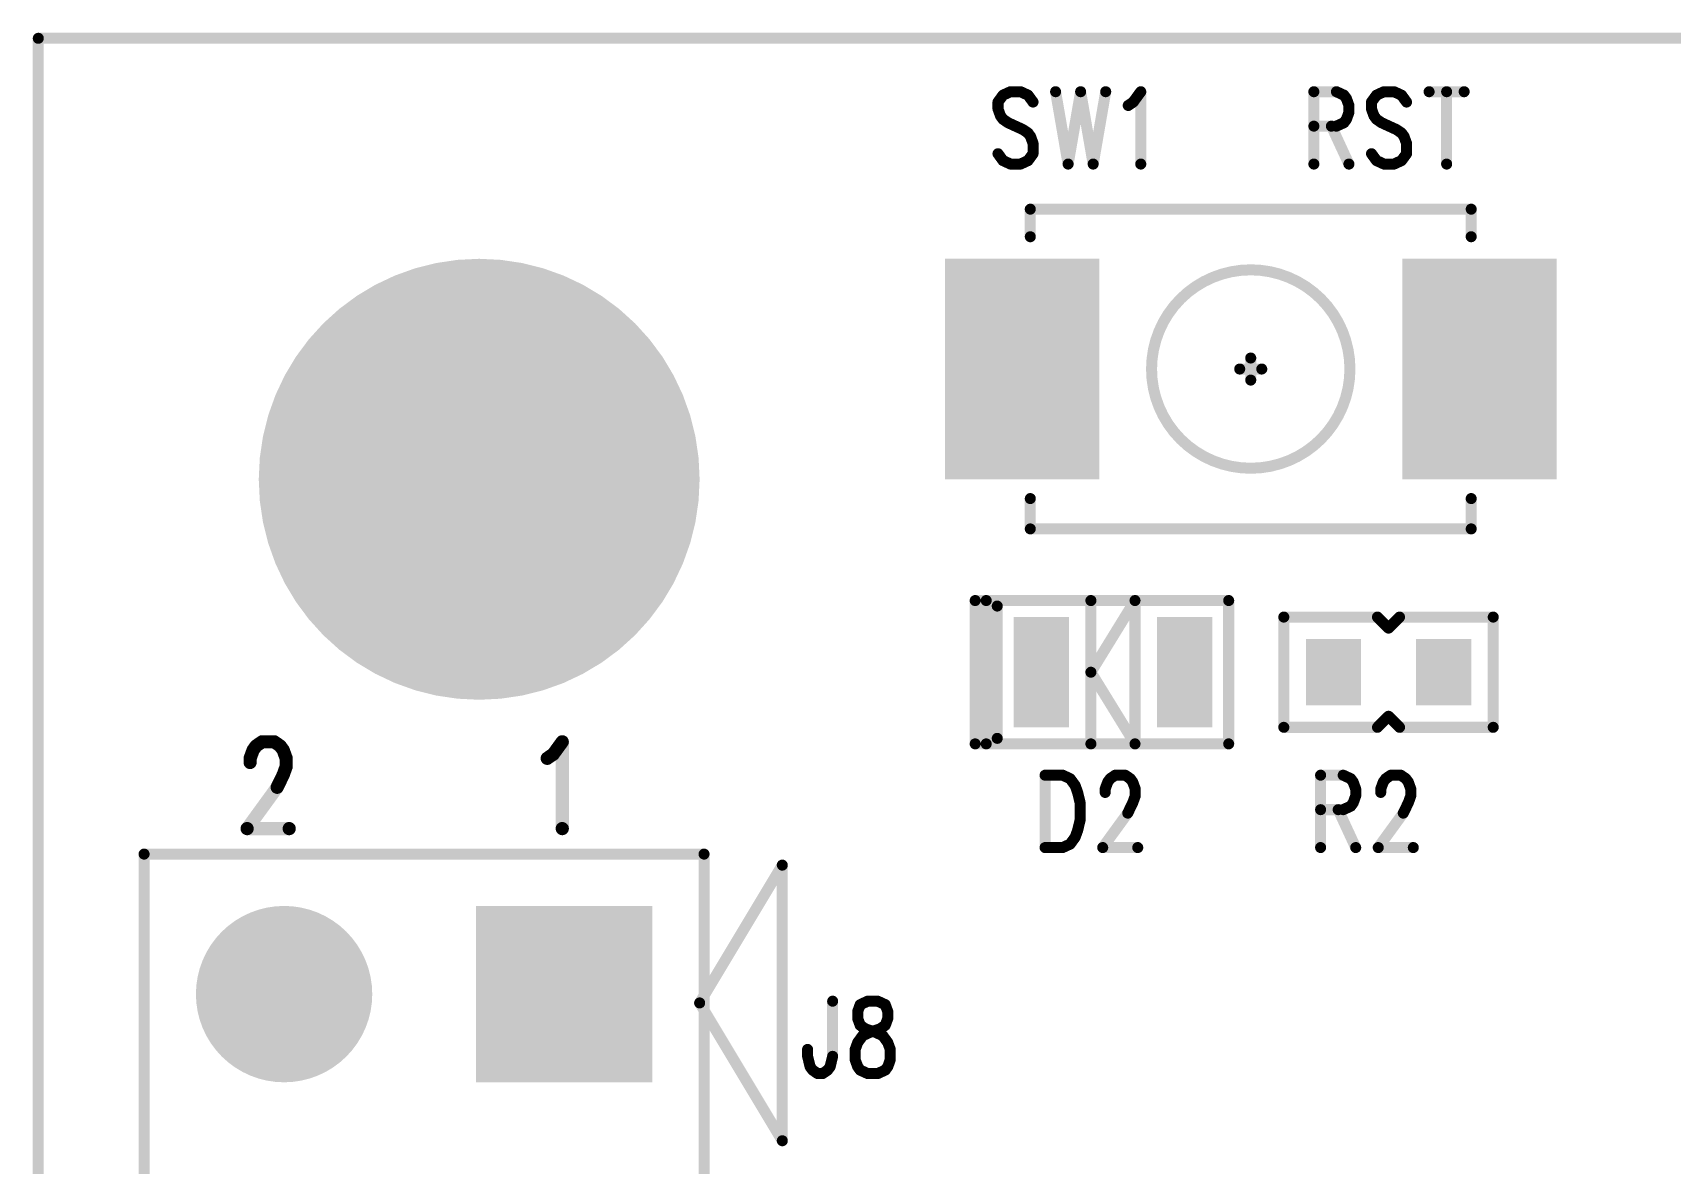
# Model space of a CAD drawing. Extents: x 98.7 to 144.1, y 93.1 to 144.1.
# Drawn here: x 99.95 to 114.82, y 133.78 to 144.05 of the extents above; entities that cross this region are included whole.
import ezdxf

# ---------------------------------------------------------------- set-up
doc = ezdxf.new("R2010")
doc.units = 0
doc.layers.get('0').update_dxf_attribs({"linetype": 'CONTINUOUS'})
doc.layers.add('MASK-TOP_PHO', color=10, linetype='CONTINUOUS')
doc.layers.add('SILK-TOP_PHO', color=9, linetype='CONTINUOUS')

# ---------------------------------------------------------------- blocks, each defined once
blk = doc.blocks.new('ROUND_1')
at = {"const_width": 0.050038}
blk.add_lwpolyline([(-0.025018, 0, 1), (0.025018, 0, 1)], format="xyb", close=True, dxfattribs=at)
blk = doc.blocks.new('ROUND_114')
at = {"const_width": 0.059944}
blk.add_lwpolyline([(-0.029972, 0, 1), (0.029972, 0, 1)], format="xyb", close=True, dxfattribs=at)
blk = doc.blocks.new('SQUARE_28')
blk.add_solid([(0.799972, 0.799972), (0.799972, -0.799972), (-0.799972, 0.799972), (-0.799972, -0.799972)])
blk = doc.blocks.new('ROUND_32')
at = {"const_width": 1.999996}
blk.add_lwpolyline([(-0.999998, 0, 1), (0.999998, 0, 1)], format="xyb", close=True, dxfattribs=at)
blk = doc.blocks.new('ROUND_49')
at = {"const_width": 0.799972}
blk.add_lwpolyline([(-0.399986, 0, 1), (0.399986, 0, 1)], format="xyb", close=True, dxfattribs=at)
blk = doc.blocks.new('SQUARE_16')
blk.add_solid([(0.250062, 0.250062), (0.250062, -0.250062), (-0.250062, 0.250062), (-0.250062, -0.250062)])
blk = doc.blocks.new('SQUARE_132')
blk.add_solid([(0.700024, 0.700024), (0.700024, -0.700024), (-0.700024, 0.700024), (-0.700024, -0.700024)])

msp = doc.modelspace()

# ---------------------------------------------------------------- linework, layer by layer
at = {"layer": 'MASK-TOP_PHO'}
for points, const_width in [([(143.999966, 143.999966), (100.000054, 143.999966)], 0.100076), ([(100.000054, 143.999966), (100.000054, 100.000054)], 0.100076), ([(108.925106, 141.299946), (108.925106, 140.699998)], 1.400048), ([(113.074958, 141.299946), (113.074958, 140.699998)], 1.400048), ([(109.100112, 137.999978), (109.100112, 138.500104)], 0.500124), ([(110.400084, 137.999978), (110.400084, 138.500104)], 0.500124), ([(111.750094, 138.299952), (111.750094, 138.199876)], 0.500124), ([(112.750092, 138.299952), (112.750092, 138.199876)], 0.500124)]:
    msp.add_lwpolyline(points, dxfattribs=dict(at, const_width=const_width))
at = {"layer": 'SILK-TOP_PHO'}
for points, const_width in [([(143.999966, 143.999966), (100.000054, 143.999966)], 0.100076), ([(100.000054, 143.999966), (100.000054, 100.000054)], 0.100076), ([(108.752386, 143.484346), (108.70692, 143.421862)], 0.100076), ([(108.820458, 143.515588), (108.752386, 143.484346)], 0.100076), ([(108.91139, 143.515588), (108.820458, 143.515588)], 0.100076), ([(108.979462, 143.484346), (108.91139, 143.515588)], 0.100076), ([(109.024928, 143.421862), (108.979462, 143.484346)], 0.100076), ([(109.229652, 143.515588), (109.34319, 142.859252)], 0.100076), ([(109.456728, 143.515588), (109.34319, 142.859252)], 0.100076), ([(109.456728, 143.515588), (109.57052, 142.859252)], 0.100076), ([(109.684058, 143.515588), (109.57052, 142.859252)], 0.100076), ([(109.933994, 143.421862), (110.00232, 143.515588)], 0.100076), ([(110.00232, 143.515588), (110.00232, 142.859252)], 0.100076), ([(111.572802, 143.515588), (111.572802, 142.859252)], 0.100076), ([(111.572802, 143.515588), (111.777272, 143.515588)], 0.100076), ([(111.777272, 143.515588), (111.845344, 143.484346)], 0.100076), ([(111.845344, 143.484346), (111.868204, 143.453104)], 0.100076), ([(112.141, 143.484346), (112.095534, 143.421862)], 0.100076), ([(112.209072, 143.515588), (112.141, 143.484346)], 0.100076), ([(112.300004, 143.515588), (112.209072, 143.515588)], 0.100076), ([(112.368076, 143.484346), (112.300004, 143.515588)], 0.100076), ([(112.413542, 143.421862), (112.368076, 143.484346)], 0.100076), ([(112.618266, 143.515588), (112.936274, 143.515588)], 0.100076), ([(112.77727, 143.515588), (112.77727, 142.859252)], 0.100076), ([(108.70692, 143.421862), (108.70692, 143.359378)], 0.100076), ([(108.70692, 143.359378), (108.729526, 143.296894)], 0.100076), ([(109.888528, 143.39062), (109.933994, 143.421862)], 0.100076), ([(111.868204, 143.453104), (111.89081, 143.39062)], 0.100076), ([(111.89081, 143.39062), (111.89081, 143.328136)], 0.100076), ([(112.095534, 143.421862), (112.095534, 143.359378)], 0.100076), ([(112.095534, 143.359378), (112.11814, 143.296894)], 0.100076), ([(108.729526, 143.296894), (108.752386, 143.265652)], 0.100076), ([(108.752386, 143.265652), (108.797852, 143.23441)], 0.100076), ([(108.797852, 143.23441), (108.933996, 143.171926)], 0.100076), ([(111.777272, 143.203168), (111.572802, 143.203168)], 0.100076), ([(111.731806, 143.203168), (111.89081, 142.859252)], 0.100076), ([(111.845344, 143.23441), (111.777272, 143.203168)], 0.100076), ([(111.868204, 143.265652), (111.845344, 143.23441)], 0.100076), ([(111.89081, 143.328136), (111.868204, 143.265652)], 0.100076), ([(112.11814, 143.296894), (112.141, 143.265652)], 0.100076), ([(112.141, 143.265652), (112.186466, 143.23441)], 0.100076), ([(112.186466, 143.23441), (112.32261, 143.171926)], 0.100076), ([(108.933996, 143.171926), (108.979462, 143.140684)], 0.100076), ([(108.979462, 143.140684), (109.002322, 143.109442)], 0.100076), ([(109.002322, 143.109442), (109.024928, 143.046958)], 0.100076), ([(109.024928, 143.046958), (109.024928, 142.953232)], 0.100076), ([(112.32261, 143.171926), (112.368076, 143.140684)], 0.100076), ([(112.368076, 143.140684), (112.390936, 143.109442)], 0.100076), ([(112.390936, 143.109442), (112.413542, 143.046958)], 0.100076), ([(112.413542, 143.046958), (112.413542, 142.953232)], 0.100076), ([(108.752386, 142.890748), (108.70692, 142.953232)], 0.100076), ([(108.820458, 142.859252), (108.752386, 142.890748)], 0.100076), ([(108.979462, 142.890748), (108.91139, 142.859252)], 0.100076), ([(109.024928, 142.953232), (108.979462, 142.890748)], 0.100076), ([(112.141, 142.890748), (112.095534, 142.953232)], 0.100076), ([(112.209072, 142.859252), (112.141, 142.890748)], 0.100076), ([(112.368076, 142.890748), (112.300004, 142.859252)], 0.100076), ([(112.413542, 142.953232), (112.368076, 142.890748)], 0.100076), ([(108.91139, 142.859252), (108.820458, 142.859252)], 0.100076), ([(112.300004, 142.859252), (112.209072, 142.859252)], 0.100076), ([(113.000028, 142.450058), (109.000036, 142.450058)], 0.100076), ([(109.000036, 142.450058), (109.000036, 142.200122)], 0.100076), ([(113.000028, 142.200122), (113.000028, 142.450058)], 0.100076), ([(111.100108, 140.999972), (110.899956, 140.999972)], 0.100076), ([(111.000032, 140.899896), (111.000032, 141.100048)], 0.100076), ([(109.000036, 139.549886), (109.000036, 139.824968)], 0.100076), ([(113.000028, 139.824968), (113.000028, 139.549886)], 0.100076), ([(113.000028, 139.549886), (109.000036, 139.549886)], 0.100076), ([(108.49991, 138.8999), (109.549946, 138.8999)], 0.100076), ([(108.49991, 137.599928), (108.49991, 138.8999)], 0.100076), ([(108.599986, 138.8999), (110.79988, 138.8999)], 0.100076), ([(108.599986, 137.599928), (108.599986, 138.8999)], 0.100076), ([(109.549946, 138.8999), (109.549946, 137.599928)], 0.100076), ([(109.949996, 138.8999), (109.549946, 138.249914)], 0.100076), ([(109.949996, 137.599928), (109.949996, 138.8999)], 0.100076), ([(110.79988, 138.8999), (110.79988, 137.599928)], 0.100076), ([(108.700062, 138.850116), (108.700062, 137.649966)], 0.100076), ([(112.14989, 138.75004), (111.300006, 138.75004)], 0.100076), ([(111.300006, 138.75004), (111.300006, 137.750042)], 0.100076), ([(112.249966, 138.649964), (112.14989, 138.75004)], 0.100076), ([(112.350042, 138.75004), (112.249966, 138.649964)], 0.100076), ([(113.199926, 138.75004), (112.350042, 138.75004)], 0.100076), ([(113.199926, 137.750042), (113.199926, 138.75004)], 0.100076), ([(109.549946, 138.249914), (109.949996, 137.599928)], 0.100076), ([(112.14989, 137.750042), (112.249966, 137.850118)], 0.100076), ([(112.249966, 137.850118), (112.350042, 137.750042)], 0.100076), ([(111.300006, 137.750042), (112.14989, 137.750042)], 0.100076), ([(112.350042, 137.750042), (113.199926, 137.750042)], 0.100076), ([(101.921818, 137.468864), (101.948996, 137.543794)], 0.119888), ([(101.948996, 137.543794), (101.976428, 137.581132)], 0.119888), ([(101.976428, 137.581132), (102.030784, 137.618724)], 0.119888), ([(102.030784, 137.618724), (102.140004, 137.618724)], 0.119888), ([(102.140004, 137.618724), (102.194614, 137.581132)], 0.119888), ([(102.194614, 137.581132), (102.221792, 137.543794)], 0.119888), ([(102.221792, 137.543794), (102.24897, 137.468864)], 0.119888), ([(104.671876, 137.506202), (104.753664, 137.618724)], 0.119888), ([(104.753664, 137.618724), (104.753664, 136.831324)], 0.119888), ([(109.549946, 137.599928), (108.49991, 137.599928)], 0.100076), ([(110.79988, 137.599928), (108.599986, 137.599928)], 0.100076), ([(101.921818, 137.431272), (101.921818, 137.468864)], 0.119888), ([(102.24897, 137.39368), (102.221792, 137.31875)], 0.119888), ([(102.24897, 137.468864), (102.24897, 137.39368)], 0.119888), ([(104.617266, 137.468864), (104.671876, 137.506202)], 0.119888), ([(102.221792, 137.31875), (102.167182, 137.206228)], 0.119888), ([(109.134148, 137.315702), (109.134148, 136.659366)], 0.100076), ([(109.134148, 137.315702), (109.293152, 137.315702)], 0.100076), ([(109.293152, 137.315702), (109.361478, 137.28446)], 0.100076), ([(109.361478, 137.28446), (109.406944, 137.221976)], 0.100076), ([(109.679486, 137.190734), (109.702346, 137.253218)], 0.100076), ([(109.702346, 137.253218), (109.724952, 137.28446)], 0.100076), ([(109.724952, 137.28446), (109.770418, 137.315702)], 0.100076), ([(109.770418, 137.315702), (109.86135, 137.315702)], 0.100076), ([(109.86135, 137.315702), (109.906816, 137.28446)], 0.100076), ([(109.906816, 137.28446), (109.929422, 137.253218)], 0.100076), ([(109.929422, 137.253218), (109.952282, 137.190734)], 0.100076), ([(111.634016, 137.315702), (111.634016, 136.659366)], 0.100076), ([(111.634016, 137.315702), (111.83874, 137.315702)], 0.100076), ([(111.83874, 137.315702), (111.906812, 137.28446)], 0.100076), ([(111.906812, 137.28446), (111.929672, 137.253218)], 0.100076), ([(111.929672, 137.253218), (111.952278, 137.190734)], 0.100076), ([(112.179608, 137.190734), (112.202214, 137.253218)], 0.100076), ([(112.202214, 137.253218), (112.225074, 137.28446)], 0.100076), ([(112.225074, 137.28446), (112.27054, 137.315702)], 0.100076), ([(112.27054, 137.315702), (112.361472, 137.315702)], 0.100076), ([(112.361472, 137.315702), (112.406938, 137.28446)], 0.100076), ([(112.406938, 137.28446), (112.429544, 137.253218)], 0.100076), ([(112.429544, 137.253218), (112.45215, 137.190734)], 0.100076), ([(102.167182, 137.206228), (101.89464, 136.831324)], 0.119888), ([(109.406944, 137.221976), (109.42955, 137.159492)], 0.100076), ([(109.42955, 137.159492), (109.452156, 137.065512)], 0.100076), ([(109.679486, 137.159492), (109.679486, 137.190734)], 0.100076), ([(109.952282, 137.12825), (109.929422, 137.065512)], 0.100076), ([(109.952282, 137.190734), (109.952282, 137.12825)], 0.100076), ([(111.952278, 137.12825), (111.929672, 137.065512)], 0.100076), ([(111.952278, 137.190734), (111.952278, 137.12825)], 0.100076), ([(112.179608, 137.159492), (112.179608, 137.190734)], 0.100076), ([(112.45215, 137.12825), (112.429544, 137.065512)], 0.100076), ([(112.45215, 137.190734), (112.45215, 137.12825)], 0.100076), ([(109.452156, 137.065512), (109.452156, 136.909302)], 0.100076), ([(109.88421, 136.971786), (109.65688, 136.659366)], 0.100076), ([(109.929422, 137.065512), (109.88421, 136.971786)], 0.100076), ([(111.83874, 137.003028), (111.634016, 137.003028)], 0.100076), ([(111.793274, 137.003028), (111.952278, 136.659366)], 0.100076), ([(111.906812, 137.03427), (111.83874, 137.003028)], 0.100076), ([(111.929672, 137.065512), (111.906812, 137.03427)], 0.100076), ([(112.384078, 136.971786), (112.156748, 136.659366)], 0.100076), ([(112.429544, 137.065512), (112.384078, 136.971786)], 0.100076), ([(101.89464, 136.831324), (102.276402, 136.831324)], 0.119888), ([(109.42955, 136.815576), (109.406944, 136.753092)], 0.100076), ([(109.452156, 136.909302), (109.42955, 136.815576)], 0.100076), ([(109.293152, 136.659366), (109.134148, 136.659366)], 0.100076), ([(109.361478, 136.690608), (109.293152, 136.659366)], 0.100076), ([(109.406944, 136.753092), (109.361478, 136.690608)], 0.100076), ([(109.65688, 136.659366), (109.974888, 136.659366)], 0.100076), ([(112.156748, 136.659366), (112.47501, 136.659366)], 0.100076), ([(100.95992, 136.59993), (106.03992, 136.59993)], 0.100076), ([(100.95992, 123.89993), (100.95992, 136.59993)], 0.100076), ([(106.000042, 135.24992), (106.750104, 136.500108)], 0.100076), ([(106.03992, 136.59993), (106.03992, 123.89993)], 0.100076), ([(106.750104, 136.500108), (106.750104, 133.999986)], 0.100076), ([(106.750104, 133.999986), (106.000042, 135.24992)], 0.100076), ([(107.206796, 135.265668), (107.206796, 134.765542)], 0.100076), ([(107.456732, 135.234426), (107.434126, 135.171942)], 0.100076), ([(107.434126, 135.171942), (107.434126, 135.109458)], 0.100076), ([(107.525058, 135.265668), (107.456732, 135.234426)], 0.100076), ([(107.61599, 135.265668), (107.525058, 135.265668)], 0.100076), ([(107.684062, 135.234426), (107.61599, 135.265668)], 0.100076), ([(107.706922, 135.171942), (107.684062, 135.234426)], 0.100076), ([(107.706922, 135.109458), (107.706922, 135.171942)], 0.100076), ([(107.434126, 135.109458), (107.456732, 135.046974)], 0.100076), ([(107.456732, 135.046974), (107.502198, 135.015732)], 0.100076), ([(107.502198, 135.015732), (107.59313, 134.98449)], 0.100076), ([(107.547664, 134.98449), (107.638596, 135.015732)], 0.100076), ([(107.638596, 135.015732), (107.684062, 135.046974)], 0.100076), ([(107.684062, 135.046974), (107.706922, 135.109458)], 0.100076), ([(107.411266, 134.828026), (107.434126, 134.89051)], 0.100076), ([(107.434126, 134.89051), (107.479592, 134.953248)], 0.100076), ([(107.479592, 134.953248), (107.547664, 134.98449)], 0.100076), ([(107.59313, 134.98449), (107.661456, 134.953248)], 0.100076), ([(107.661456, 134.953248), (107.706922, 134.89051)], 0.100076), ([(107.706922, 134.89051), (107.729528, 134.828026)], 0.100076), ([(106.979466, 134.765542), (106.979466, 134.828026)], 0.100076), ([(107.002326, 134.671816), (106.979466, 134.765542)], 0.100076), ([(107.206796, 134.765542), (107.18419, 134.671816)], 0.100076), ([(107.411266, 134.7343), (107.411266, 134.828026)], 0.100076), ([(107.434126, 134.671816), (107.411266, 134.7343)], 0.100076), ([(107.729528, 134.7343), (107.706922, 134.671816)], 0.100076), ([(107.729528, 134.828026), (107.729528, 134.7343)], 0.100076), ([(107.024932, 134.640574), (107.002326, 134.671816)], 0.100076), ([(107.070398, 134.609332), (107.024932, 134.640574)], 0.100076), ([(107.115864, 134.609332), (107.070398, 134.609332)], 0.100076), ([(107.16133, 134.640574), (107.115864, 134.609332)], 0.100076), ([(107.18419, 134.671816), (107.16133, 134.640574)], 0.100076), ([(107.456732, 134.640574), (107.434126, 134.671816)], 0.100076), ([(107.525058, 134.609332), (107.456732, 134.640574)], 0.100076), ([(107.61599, 134.609332), (107.525058, 134.609332)], 0.100076), ([(107.684062, 134.640574), (107.61599, 134.609332)], 0.100076), ([(107.706922, 134.671816), (107.684062, 134.640574)], 0.100076)]:
    msp.add_lwpolyline(points, dxfattribs=dict(at, const_width=const_width))
at = {"layer": 'SILK-TOP_PHO', "const_width": 0.100076}
msp.add_lwpolyline([(110.10011, 140.999972, 1), (111.899954, 140.999972, 1)], format="xyb", close=True, dxfattribs=at)

# ---------------------------------------------------------------- block references
at = {"layer": 'MASK-TOP_PHO'}
for name, p in [('ROUND_1', (100.000054, 143.999966)), ('ROUND_32', (104.000046, 139.999974)), ('SQUARE_132', (108.925106, 141.299946)), ('SQUARE_132', (113.074958, 141.299946)), ('SQUARE_132', (108.925106, 140.699998)), ('SQUARE_132', (113.074958, 140.699998)), ('SQUARE_16', (109.100112, 138.500104)), ('SQUARE_16', (110.400084, 138.500104)), ('SQUARE_16', (111.750094, 138.299952)), ('SQUARE_16', (112.750092, 138.299952)), ('SQUARE_16', (111.750094, 138.199876)), ('SQUARE_16', (112.750092, 138.199876)), ('SQUARE_16', (109.100112, 137.999978)), ('SQUARE_16', (110.400084, 137.999978)), ('ROUND_49', (102.22992, 135.32993)), ('SQUARE_28', (104.76992, 135.32993))]:
    msp.add_blockref(name, p, dxfattribs=at)
at = {"layer": 'SILK-TOP_PHO'}
for name, p in [('ROUND_1', (100.000054, 143.999966)), ('ROUND_1', (108.752386, 143.484346)), ('ROUND_1', (108.820458, 143.515588)), ('ROUND_1', (108.91139, 143.515588)), ('ROUND_1', (108.979462, 143.484346)), ('ROUND_1', (109.229652, 143.515588)), ('ROUND_1', (109.456728, 143.515588)), ('ROUND_1', (109.456728, 143.515588)), ('ROUND_1', (109.684058, 143.515588)), ('ROUND_1', (110.00232, 143.515588)), ('ROUND_1', (111.572802, 143.515588)), ('ROUND_1', (111.572802, 143.515588)), ('ROUND_1', (111.777272, 143.515588)), ('ROUND_1', (111.845344, 143.484346)), ('ROUND_1', (112.141, 143.484346)), ('ROUND_1', (112.209072, 143.515588)), ('ROUND_1', (112.300004, 143.515588)), ('ROUND_1', (112.368076, 143.484346)), ('ROUND_1', (112.618266, 143.515588)), ('ROUND_1', (112.77727, 143.515588)), ('ROUND_1', (112.936274, 143.515588)), ('ROUND_1', (108.70692, 143.421862)), ('ROUND_1', (108.70692, 143.359378)), ('ROUND_1', (109.024928, 143.421862)), ('ROUND_1', (109.888528, 143.39062)), ('ROUND_1', (109.933994, 143.421862)), ('ROUND_1', (111.868204, 143.453104)), ('ROUND_1', (111.89081, 143.39062)), ('ROUND_1', (112.095534, 143.421862)), ('ROUND_1', (112.095534, 143.359378)), ('ROUND_1', (112.413542, 143.421862)), ('ROUND_1', (108.729526, 143.296894)), ('ROUND_1', (108.752386, 143.265652)), ('ROUND_1', (108.797852, 143.23441)), ('ROUND_1', (111.572802, 143.203168)), ('ROUND_1', (111.731806, 143.203168)), ('ROUND_1', (111.777272, 143.203168)), ('ROUND_1', (111.845344, 143.23441)), ('ROUND_1', (111.868204, 143.265652)), ('ROUND_1', (111.89081, 143.328136)), ('ROUND_1', (112.11814, 143.296894)), ('ROUND_1', (112.141, 143.265652)), ('ROUND_1', (112.186466, 143.23441)), ('ROUND_1', (108.933996, 143.171926)), ('ROUND_1', (108.979462, 143.140684)), ('ROUND_1', (109.002322, 143.109442)), ('ROUND_1', (109.024928, 143.046958)), ('ROUND_1', (112.32261, 143.171926)), ('ROUND_1', (112.368076, 143.140684)), ('ROUND_1', (112.390936, 143.109442)), ('ROUND_1', (112.413542, 143.046958)), ('ROUND_1', (108.70692, 142.953232)), ('ROUND_1', (108.752386, 142.890748)), ('ROUND_1', (108.979462, 142.890748)), ('ROUND_1', (109.024928, 142.953232)), ('ROUND_1', (112.095534, 142.953232)), ('ROUND_1', (112.141, 142.890748)), ('ROUND_1', (112.368076, 142.890748)), ('ROUND_1', (112.413542, 142.953232)), ('ROUND_1', (108.820458, 142.859252)), ('ROUND_1', (108.91139, 142.859252)), ('ROUND_1', (109.34319, 142.859252)), ('ROUND_1', (109.34319, 142.859252)), ('ROUND_1', (109.57052, 142.859252)), ('ROUND_1', (109.57052, 142.859252)), ('ROUND_1', (110.00232, 142.859252)), ('ROUND_1', (111.572802, 142.859252)), ('ROUND_1', (111.89081, 142.859252)), ('ROUND_1', (112.209072, 142.859252)), ('ROUND_1', (112.300004, 142.859252)), ('ROUND_1', (112.77727, 142.859252)), ('ROUND_1', (109.000036, 142.450058)), ('ROUND_1', (113.000028, 142.450058)), ('ROUND_1', (109.000036, 142.200122)), ('ROUND_1', (113.000028, 142.200122)), ('ROUND_1', (110.899956, 140.999972)), ('ROUND_1', (111.000032, 141.100048)), ('ROUND_1', (111.100108, 140.999972)), ('ROUND_1', (111.000032, 140.899896)), ('ROUND_1', (109.000036, 139.824968)), ('ROUND_1', (113.000028, 139.824968)), ('ROUND_1', (109.000036, 139.549886)), ('ROUND_1', (113.000028, 139.549886)), ('ROUND_1', (108.49991, 138.8999)), ('ROUND_1', (108.49991, 138.8999)), ('ROUND_1', (108.599986, 138.8999)), ('ROUND_1', (108.599986, 138.8999)), ('ROUND_1', (109.549946, 138.8999)), ('ROUND_1', (109.949996, 138.8999)), ('ROUND_1', (109.949996, 138.8999)), ('ROUND_1', (110.79988, 138.8999)), ('ROUND_1', (108.700062, 138.850116)), ('ROUND_1', (111.300006, 138.75004)), ('ROUND_1', (112.14989, 138.75004)), ('ROUND_1', (112.350042, 138.75004)), ('ROUND_1', (113.199926, 138.75004)), ('ROUND_1', (112.249966, 138.649964)), ('ROUND_1', (109.549946, 138.249914)), ('ROUND_1', (112.249966, 137.850118)), ('ROUND_1', (111.300006, 137.750042)), ('ROUND_1', (112.14989, 137.750042)), ('ROUND_1', (112.350042, 137.750042)), ('ROUND_1', (113.199926, 137.750042)), ('ROUND_1', (113.199926, 137.750042)), ('ROUND_114', (101.948996, 137.543794)), ('ROUND_114', (101.976428, 137.581132)), ('ROUND_114', (102.030784, 137.618724)), ('ROUND_114', (102.140004, 137.618724)), ('ROUND_114', (102.194614, 137.581132)), ('ROUND_114', (102.221792, 137.543794)), ('ROUND_114', (104.753664, 137.618724)), ('ROUND_1', (108.49991, 137.599928)), ('ROUND_1', (108.599986, 137.599928)), ('ROUND_1', (108.700062, 137.649966)), ('ROUND_1', (109.549946, 137.599928)), ('ROUND_1', (109.949996, 137.599928)), ('ROUND_1', (110.79988, 137.599928)), ('ROUND_114', (101.921818, 137.468864)), ('ROUND_114', (101.921818, 137.431272)), ('ROUND_114', (102.24897, 137.468864)), ('ROUND_114', (102.24897, 137.39368)), ('ROUND_114', (104.617266, 137.468864)), ('ROUND_114', (104.671876, 137.506202)), ('ROUND_114', (102.221792, 137.31875)), ('ROUND_1', (109.134148, 137.315702)), ('ROUND_1', (109.134148, 137.315702)), ('ROUND_1', (109.293152, 137.315702)), ('ROUND_1', (109.361478, 137.28446)), ('ROUND_1', (109.702346, 137.253218)), ('ROUND_1', (109.724952, 137.28446)), ('ROUND_1', (109.770418, 137.315702)), ('ROUND_1', (109.86135, 137.315702)), ('ROUND_1', (109.906816, 137.28446)), ('ROUND_1', (109.929422, 137.253218)), ('ROUND_1', (111.634016, 137.315702)), ('ROUND_1', (111.634016, 137.315702)), ('ROUND_1', (111.83874, 137.315702)), ('ROUND_1', (111.906812, 137.28446)), ('ROUND_1', (111.929672, 137.253218)), ('ROUND_1', (112.202214, 137.253218)), ('ROUND_1', (112.225074, 137.28446)), ('ROUND_1', (112.27054, 137.315702)), ('ROUND_1', (112.361472, 137.315702)), ('ROUND_1', (112.406938, 137.28446)), ('ROUND_1', (112.429544, 137.253218)), ('ROUND_114', (102.167182, 137.206228)), ('ROUND_1', (109.406944, 137.221976)), ('ROUND_1', (109.42955, 137.159492)), ('ROUND_1', (109.679486, 137.190734)), ('ROUND_1', (109.679486, 137.159492)), ('ROUND_1', (109.952282, 137.190734)), ('ROUND_1', (109.952282, 137.12825)), ('ROUND_1', (111.952278, 137.190734)), ('ROUND_1', (111.952278, 137.12825)), ('ROUND_1', (112.179608, 137.190734)), ('ROUND_1', (112.179608, 137.159492)), ('ROUND_1', (112.45215, 137.190734)), ('ROUND_1', (112.45215, 137.12825)), ('ROUND_1', (109.452156, 137.065512)), ('ROUND_1', (109.88421, 136.971786)), ('ROUND_1', (109.929422, 137.065512)), ('ROUND_1', (111.634016, 137.003028)), ('ROUND_1', (111.793274, 137.003028)), ('ROUND_1', (111.83874, 137.003028)), ('ROUND_1', (111.906812, 137.03427)), ('ROUND_1', (111.929672, 137.065512)), ('ROUND_1', (112.384078, 136.971786)), ('ROUND_1', (112.429544, 137.065512)), ('ROUND_114', (101.89464, 136.831324)), ('ROUND_114', (102.276402, 136.831324)), ('ROUND_114', (104.753664, 136.831324)), ('ROUND_1', (109.42955, 136.815576)), ('ROUND_1', (109.452156, 136.909302)), ('ROUND_1', (109.134148, 136.659366)), ('ROUND_1', (109.134148, 136.659366)), ('ROUND_1', (109.293152, 136.659366)), ('ROUND_1', (109.361478, 136.690608)), ('ROUND_1', (109.406944, 136.753092)), ('ROUND_1', (109.65688, 136.659366)), ('ROUND_1', (109.974888, 136.659366)), ('ROUND_1', (111.634016, 136.659366)), ('ROUND_1', (111.952278, 136.659366)), ('ROUND_1', (112.156748, 136.659366)), ('ROUND_1', (112.47501, 136.659366)), ('ROUND_1', (100.95992, 136.59993)), ('ROUND_1', (100.95992, 136.59993)), ('ROUND_1', (106.03992, 136.59993)), ('ROUND_1', (106.750104, 136.500108)), ('ROUND_1', (106.000042, 135.24992)), ('ROUND_1', (106.000042, 135.24992)), ('ROUND_1', (107.206796, 135.265668)), ('ROUND_1', (107.434126, 135.171942)), ('ROUND_1', (107.456732, 135.234426)), ('ROUND_1', (107.525058, 135.265668)), ('ROUND_1', (107.525058, 135.265668)), ('ROUND_1', (107.61599, 135.265668)), ('ROUND_1', (107.684062, 135.234426)), ('ROUND_1', (107.706922, 135.171942)), ('ROUND_1', (107.434126, 135.109458)), ('ROUND_1', (107.456732, 135.046974)), ('ROUND_1', (107.502198, 135.015732)), ('ROUND_1', (107.638596, 135.015732)), ('ROUND_1', (107.684062, 135.046974)), ('ROUND_1', (107.706922, 135.109458)), ('ROUND_1', (107.434126, 134.89051)), ('ROUND_1', (107.479592, 134.953248)), ('ROUND_1', (107.547664, 134.98449)), ('ROUND_1', (107.59313, 134.98449)), ('ROUND_1', (107.661456, 134.953248)), ('ROUND_1', (107.706922, 134.89051)), ('ROUND_1', (106.979466, 134.828026)), ('ROUND_1', (106.979466, 134.765542)), ('ROUND_1', (107.206796, 134.765542)), ('ROUND_1', (107.411266, 134.828026)), ('ROUND_1', (107.411266, 134.7343)), ('ROUND_1', (107.729528, 134.828026)), ('ROUND_1', (107.729528, 134.7343)), ('ROUND_1', (107.002326, 134.671816)), ('ROUND_1', (107.024932, 134.640574)), ('ROUND_1', (107.070398, 134.609332)), ('ROUND_1', (107.115864, 134.609332)), ('ROUND_1', (107.16133, 134.640574)), ('ROUND_1', (107.18419, 134.671816)), ('ROUND_1', (107.434126, 134.671816)), ('ROUND_1', (107.456732, 134.640574)), ('ROUND_1', (107.525058, 134.609332)), ('ROUND_1', (107.61599, 134.609332)), ('ROUND_1', (107.684062, 134.640574)), ('ROUND_1', (107.706922, 134.671816)), ('ROUND_1', (106.750104, 133.999986))]:
    msp.add_blockref(name, p, dxfattribs=at)

doc.saveas('drawing.dxf')
